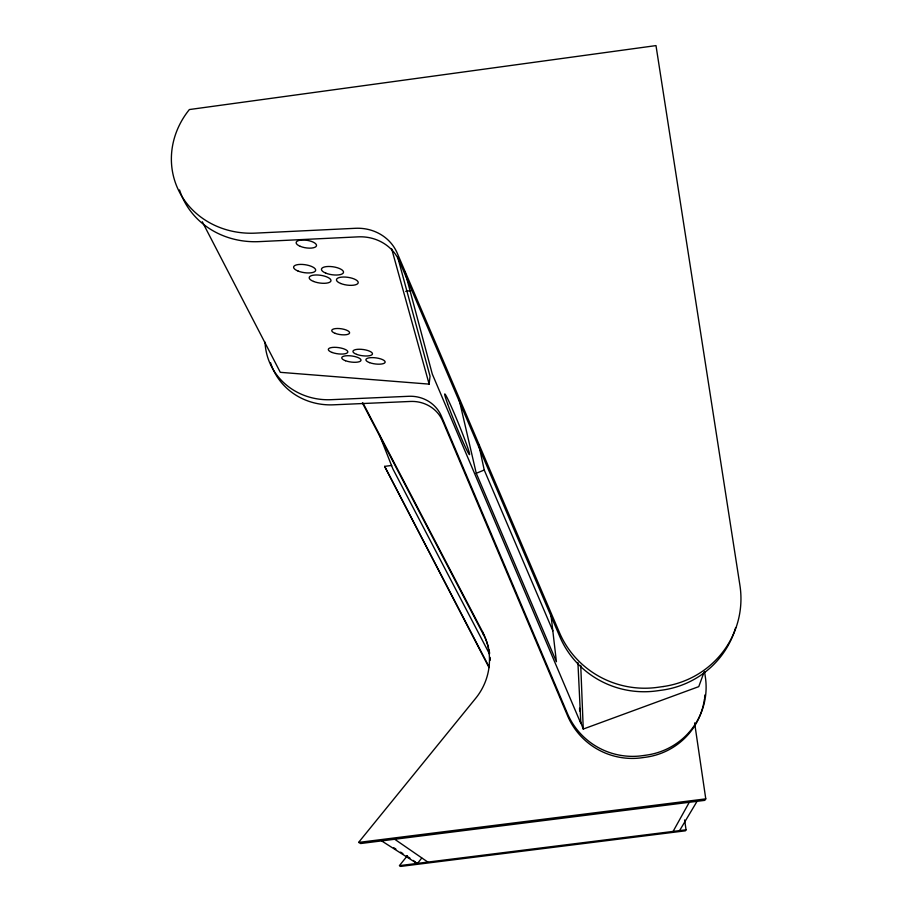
<?xml version="1.0" encoding="UTF-8"?>
<svg xmlns="http://www.w3.org/2000/svg" width="912" height="912" viewBox="0 0 912 912"><rect width="100%" height="100%" fill="white"/><g stroke="black" fill="none" stroke-linecap="round" stroke-linejoin="round"><path stroke-width="1.37" d="M202.304 221.764L280.303 372.324L429.142 384.123L430.042 376.2L397.621 256.91M704.064 672.133L698.763 686.633L583.258 729.053L580.18 720.868M673.09 831.425L689.278 802.298M679.577 830.615L697.053 801.329M684.627 819.956L686.041 829.806L685.402 830.821L400.824 866.4L399.49 865.636A52.976 51.87 -78.4 0 1 401.166 863.447L407.425 855.695M694.613 722.942L705.774 798.866L704.816 800.348L360.65 843.532L358.69 842.414A64.148 62.734 -72.5 0 1 360.742 839.758L475.688 698.296A61.549 60.352 -30.5 0 0 482.722 632.141L363.033 403.115M382.048 841.172L417.32 863.687L421.709 858.089M550.894 614.278L556.411 661.724L476.258 473.294L484.238 470.022L478.857 445.022M405.692 291.316L411.312 290.563M489.06 667.607L384.625 466.374L391.647 465.451M358.69 842.414L705.774 798.866M399.49 865.636L686.041 829.806M393.585 847.613L395.922 849.106M400.596 852.116L402.933 853.621M406.444 855.878L409.955 858.135M394.702 839.257L427.865 862.091M413.296 860.449L417.32 863.687M362.406 402.956L483.622 634.957A61.047 59.873 -30.7 0 1 488.536 647.851M489.482 653.984L392.844 468.814L379.369 434.693M384.625 466.374L489.083 666.923M484.238 470.022L552.866 630.865M482.722 632.141L483.622 634.957M391.681 248.873L429.142 384.123M405.076 272.152L432.265 373.966L580.853 723.455L577.912 662.465M458.953 398.783L476.258 473.294M704.52 671.506L705.364 677.126A70.213 69.107 18.3 0 1 646.494 755.113L642.458 755.683A70.19 69.118 17.8 0 1 567.378 713.389L441.397 416.157A34.576 32.98 -17.6 0 0 408.827 396.287L331.124 399.684A66.223 62.187 -19.9 0 1 265.027 342.137M579.553 708.225L579.69 711.029M580.739 665.35L583.258 729.053M270.556 362.737A65.63 61.685 -19.9 0 0 333.45 404.814L410.468 401.451A34.257 32.707 -17.6 0 1 442.753 421.162L567.606 715.829A69.54 68.491 18.2 0 0 641.991 757.747L645.992 757.188A69.563 68.491 18.7 0 0 704.44 699.048M704.862 694.99A69.563 68.491 18.7 0 1 704.6 697.703M488.855 649.196A61.047 59.873 -30.7 0 1 489.641 653.288M490.12 657.438A61.047 59.873 -30.7 0 1 490.291 660.22M179.527 189.935A84.2 77.064 -19.3 0 0 259.282 241.623L358.165 236.858A44.141 41.2 -17.1 0 1 399.502 261.482L559.9 636.85A90.596 88.384 9.1 0 0 657.028 690.84L662.26 690.11A90.619 88.373 9.6 0 0 735.653 627.604M400.824 866.4A52.611 51.505 -78.6 0 1 401.371 865.659M663.127 686.554L657.826 687.306A91.702 89.422 8.8 0 1 559.501 632.677L397.244 253.16A44.654 41.633 -17.1 0 0 355.452 228.296L255.417 233.13A85.169 77.839 -19.3 0 1 179.801 192.751A85.169 77.839 -19.3 0 1 189.365 109.554L655.99 45.6L739.917 585.299A91.736 89.41 9.3 0 1 663.127 686.554M325.789 273.133A11.149 4.013 8.3 0 0 343.436 272.654A11.149 4.013 8.3 0 0 328.206 266.486A11.149 4.013 8.3 0 0 325.789 273.133M332.162 352.477A9.827 3.124 7.8 0 0 347.746 352.294A9.827 3.124 7.8 0 0 334.328 347.324A9.827 3.124 7.8 0 0 332.162 352.477M369.531 362.623A9.713 3.067 7.4 0 0 385.058 362.474A9.713 3.067 7.4 0 0 372.005 357.618A9.713 3.067 7.4 0 0 369.531 362.623M335.228 333.37A9.017 2.964 7.9 0 0 349.535 333.154A9.017 2.964 7.9 0 0 337.235 328.491A9.017 2.964 7.9 0 0 335.228 333.37M298.087 271.058A11.149 3.99 8.6 0 0 315.609 270.579A11.149 3.99 8.6 0 0 300.219 264.4A11.149 3.99 8.6 0 0 298.087 271.058M313.557 281.443A10.99 3.887 8.4 0 0 330.908 281.01A10.99 3.887 8.4 0 0 315.814 274.979A10.99 3.887 8.4 0 0 313.557 281.443M356.706 354.392A9.827 3.135 7.6 0 0 372.381 354.221A9.827 3.135 7.6 0 0 359.1 349.25A9.827 3.135 7.6 0 0 356.706 354.392M345.477 360.73A9.713 3.055 7.6 0 0 360.924 360.582A9.713 3.055 7.6 0 0 347.734 355.714A9.713 3.055 7.6 0 0 345.477 360.73M340.678 283.484A10.99 3.91 8.1 0 0 358.131 283.051A10.99 3.91 8.1 0 0 343.208 277.031A10.99 3.91 8.1 0 0 340.678 283.484M300.31 246.365A10.283 3.808 8.8 0 0 316.464 245.841A10.283 3.808 8.8 0 0 302.282 239.993A10.283 3.808 8.8 0 0 300.31 246.365M447.598 403.811A32.832 1.528 67.8 0 0 468.905 453.994A32.832 1.528 67.8 0 0 454.974 415.085A32.832 1.528 67.8 0 0 447.598 403.811"/></g></svg>
